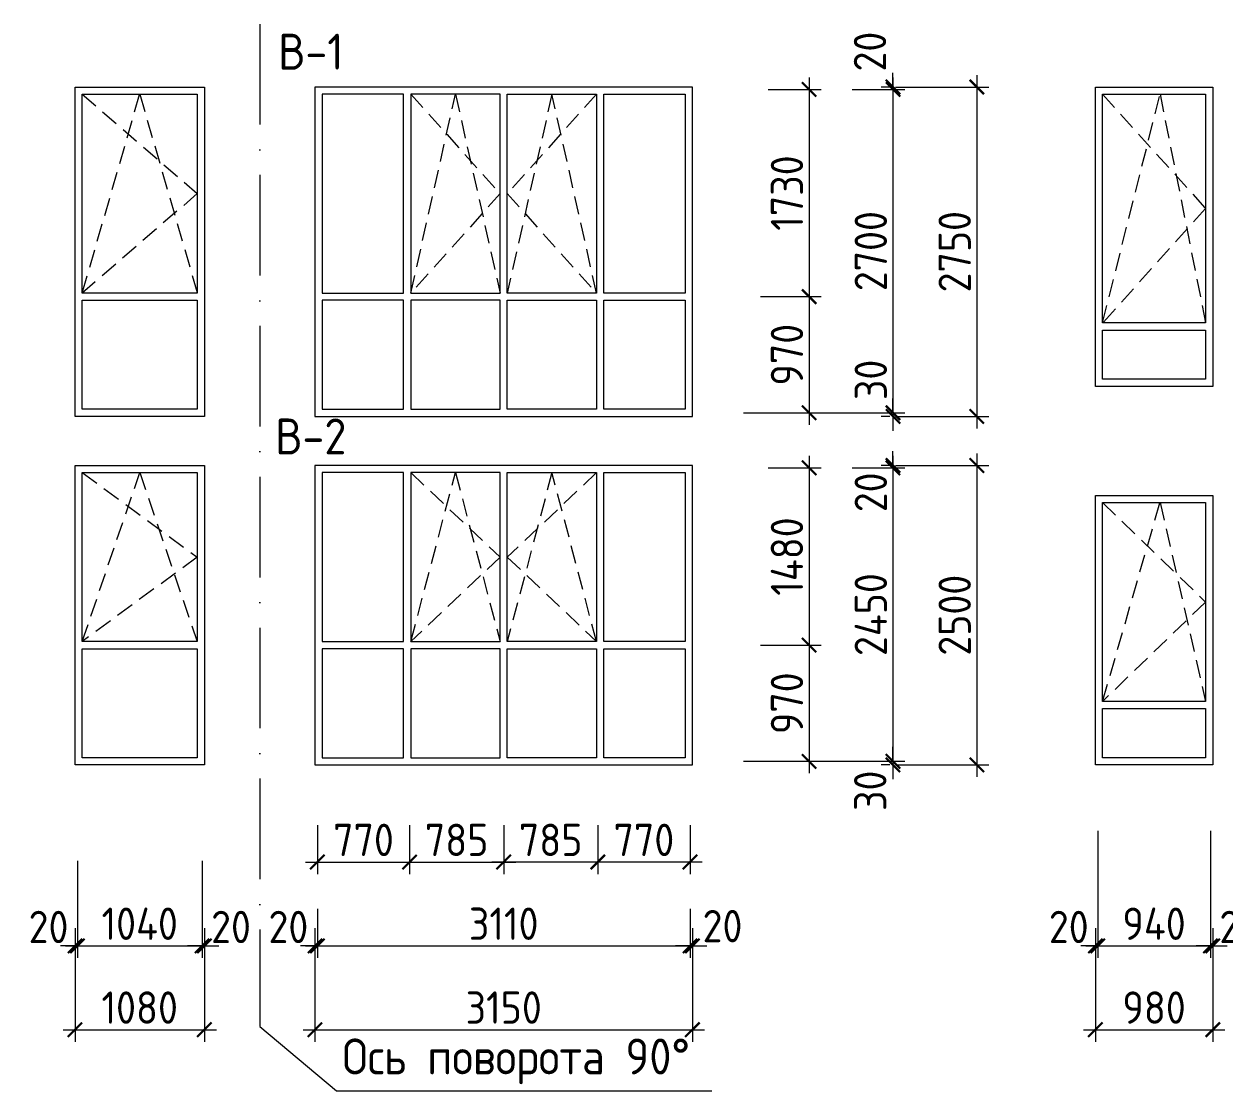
# Model space of a CAD drawing. Header units: millimetres. Extents: x 854812 to 1164625, y 589925 to 823301.
# Drawn here: x 1094255 to 1104279, y 663264 to 672173 of the extents above; entities that cross this region are included whole.
import ezdxf
from ezdxf.enums import TextEntityAlignment as Align

# ---------------------------------------------------------------- set-up
doc = ezdxf.new("R2010")
doc.units = ezdxf.units.MM
for name, pattern in [('ACAD_ISO10W100', [18, 12, -3, 0, -3]), ('JIS_08_15', [17.25, 15, -0.75, 0.75, -0.75]), ('НЕВИДИМАЯX2', [0.75, 0.5, -0.25])]:
    doc.linetypes.add(name, pattern=pattern)
doc.layers.get('Defpoints').update_dxf_attribs({"color": 40})
for name, color, linetype, lineweight in [('АР_Марка_двери', 13, 'Continuous', 9), ('окна', 132, 'Continuous', 18), ('оси', 50, 'JIS_08_15', 9), ('размеры', 215, 'Continuous', 13), ('текст', 7, 'Continuous', 13), ('УКАЗАТЕЛЬ', 6, 'Continuous', 13), ('ФАСАД', 7, 'Continuous', 13)]:
    doc.layers.add(name, color=color, linetype=linetype, lineweight=lineweight)
doc.styles.add('GOST 2.304', font='isocpeur.ttf', dxfattribs={"width": 0.9})
doc.dimstyles.new('1', dxfattribs={"dimscale": 100, "dimtxt": 2.7, "dimasz": 1.2, "dimexe": 1, "dimexo": 1, "dimgap": 0.5, "dimtad": 1, "dimdec": 0, "dimzin": 0, "dimdsep": 46, "dimtxsty": 'GOST 2.304', "dimblk": 'ARCHTICK', "dimcen": 0.09, "dimdle": 1, "dimclrd": 256, "dimclre": 256, "dimclrt": 7, "dimadec": 0, "dimazin": 0, "dimtfac": 1, "dimtdec": 0, "dimtmove": 1, "dimatfit": 3, "dimldrblk": 'ARCHTICK', "dimfxl": 100, "dimtolj": 1, "dimtzin": 0, "dimlwd": 5, "dimlwe": 5, "dimarcsym": 1})

# ---------------------------------------------------------------- blocks, each defined once
blk = doc.blocks.new('_ArchTick')
at = {"color": 0, "linetype": 'ByBlock', "const_width": 0.15}
blk.add_lwpolyline([(-0.5, -0.5), (0.5, 0.5)], dxfattribs=at)
blk = doc.blocks.new('*D986')
at = {"layer": 'Defpoints', "color": 0, "lineweight": 50, "ltscale": 0.1}
for p in [(1101067, 671627, 0), (1100729, 668927, 0), (1101508, 668927)]:
    blk.add_point(p, dxfattribs=at)
at = {"layer": 'размеры', "lineweight": 5, "ltscale": 0.1}
for p, q in [((1101508, 671727), (1101508, 668827)), ((1101167, 671627), (1101608, 671627)), ((1100829, 668927), (1101608, 668927))]:
    blk.add_line(p, q, dxfattribs=at)
at = {"layer": 'размеры', "lineweight": 5, "ltscale": 0.1, "xscale": 120, "yscale": 120, "zscale": 120}
for p, rotation in [((1101508, 671627), 90), ((1101508, 668927), 270)]:
    blk.add_blockref('_ArchTick', p, dxfattribs=dict(at, rotation=rotation))
at = {"layer": 'размеры', "color": 7, "ltscale": 0.1, "insert": (1101323, 670277), "char_height": 270, "attachment_point": 5, "rotation": 90, "style": 'GOST 2.304'}
blk.add_mtext('\\A1;2700', dxfattribs=at)
blk = doc.blocks.new('*D987')
at = {"layer": 'Defpoints', "color": 0, "lineweight": 50, "ltscale": 0.1}
for p in [(1101429, 671647, 0), (1101429, 668897, 0), (1102208, 668897)]:
    blk.add_point(p, dxfattribs=at)
at = {"layer": 'размеры', "lineweight": 5, "ltscale": 0.1}
for p, q in [((1102208, 671747), (1102208, 668797)), ((1101529, 671647), (1102308, 671647)), ((1101529, 668897), (1102308, 668897))]:
    blk.add_line(p, q, dxfattribs=at)
at = {"layer": 'размеры', "lineweight": 5, "ltscale": 0.1, "xscale": 120, "yscale": 120, "zscale": 120}
for p, rotation in [((1102208, 671647), 90), ((1102208, 668897), 270)]:
    blk.add_blockref('_ArchTick', p, dxfattribs=dict(at, rotation=rotation))
at = {"layer": 'размеры', "color": 7, "ltscale": 0.1, "insert": (1102023, 670272), "char_height": 270, "attachment_point": 5, "rotation": 90, "style": 'GOST 2.304'}
blk.add_mtext('\\A1;2750', dxfattribs=at)
blk = doc.blocks.new('*D988')
at = {"layer": 'Defpoints', "color": 0, "lineweight": 50, "ltscale": 0.1}
for p in [(1101452, 671627), (1101508, 671647), (1101581, 671647)]:
    blk.add_point(p, dxfattribs=at)
at = {"layer": 'размеры', "lineweight": 5, "ltscale": 0.1}
for p, q in [((1101508, 671647), (1101508, 671767)), ((1101481, 671647), (1101408, 671647)), ((1101508, 671627), (1101508, 671647)), ((1101508, 671627), (1101508, 671507)), ((1101552, 671627), (1101608, 671627))]:
    blk.add_line(p, q, dxfattribs=at)
at = {"layer": 'размеры', "lineweight": 5, "ltscale": 0.1, "xscale": 120, "yscale": 120, "zscale": 120}
for p, rotation in [((1101508, 671647), 270), ((1101508, 671627), 90)]:
    blk.add_blockref('_ArchTick', p, dxfattribs=dict(at, rotation=rotation))
at = {"layer": 'размеры', "color": 7, "ltscale": 0.1, "insert": (1101316, 671943), "char_height": 270, "attachment_point": 5, "rotation": 90, "style": 'GOST 2.304'}
blk.add_mtext('\\A1;20', dxfattribs=at)
blk = doc.blocks.new('*D989')
at = {"layer": 'Defpoints', "color": 0, "lineweight": 50, "ltscale": 0.1}
for p in [(1101452, 668927), (1101508, 668897), (1101581, 668897)]:
    blk.add_point(p, dxfattribs=at)
at = {"layer": 'размеры', "lineweight": 5, "ltscale": 0.1}
for p, q in [((1101508, 668927), (1101508, 669047)), ((1101481, 668897), (1101408, 668897)), ((1101508, 668927), (1101508, 668897)), ((1101508, 668897), (1101508, 668777)), ((1101552, 668927), (1101608, 668927))]:
    blk.add_line(p, q, dxfattribs=at)
at = {"layer": 'размеры', "lineweight": 5, "ltscale": 0.1, "xscale": 120, "yscale": 120, "zscale": 120}
for p, rotation in [((1101508, 668927), 270), ((1101508, 668897), 90)]:
    blk.add_blockref('_ArchTick', p, dxfattribs=dict(at, rotation=rotation))
at = {"layer": 'размеры', "color": 7, "ltscale": 0.1, "insert": (1101323, 669202), "char_height": 270, "attachment_point": 5, "rotation": 90, "style": 'GOST 2.304'}
blk.add_mtext('\\A1;30', dxfattribs=at)
blk = doc.blocks.new('*D990')
at = {"layer": 'Defpoints', "color": 0, "lineweight": 50, "ltscale": 0.1}
for p in [(1100367, 671627, 0), (1100302, 669897), (1100808, 669897)]:
    blk.add_point(p, dxfattribs=at)
at = {"layer": 'размеры', "lineweight": 5, "ltscale": 0.1}
for p, q in [((1100808, 671727), (1100808, 669797)), ((1100467, 671627), (1100908, 671627)), ((1100402, 669897), (1100908, 669897))]:
    blk.add_line(p, q, dxfattribs=at)
at = {"layer": 'размеры', "lineweight": 5, "ltscale": 0.1, "xscale": 120, "yscale": 120, "zscale": 120}
for p, rotation in [((1100808, 671627), 90), ((1100808, 669897), 270)]:
    blk.add_blockref('_ArchTick', p, dxfattribs=dict(at, rotation=rotation))
at = {"layer": 'размеры', "color": 7, "ltscale": 0.1, "insert": (1100623, 670762), "char_height": 270, "attachment_point": 5, "rotation": 90, "style": 'GOST 2.304'}
blk.add_mtext('\\A1;1730', dxfattribs=at)
blk = doc.blocks.new('*D991')
at = {"layer": 'Defpoints', "color": 0, "lineweight": 50, "ltscale": 0.1}
for p in [(1100367, 669897), (1100159, 668927), (1100808, 668927)]:
    blk.add_point(p, dxfattribs=at)
at = {"layer": 'размеры', "lineweight": 5, "ltscale": 0.1}
for p, q in [((1100808, 669997), (1100808, 668827)), ((1100467, 669897), (1100908, 669897)), ((1100259, 668927), (1100908, 668927))]:
    blk.add_line(p, q, dxfattribs=at)
at = {"layer": 'размеры', "lineweight": 5, "ltscale": 0.1, "xscale": 120, "yscale": 120, "zscale": 120}
for p, rotation in [((1100808, 669897), 90), ((1100808, 668927), 270)]:
    blk.add_blockref('_ArchTick', p, dxfattribs=dict(at, rotation=rotation))
at = {"layer": 'размеры', "color": 7, "ltscale": 0.1, "insert": (1100623, 669412), "char_height": 270, "attachment_point": 5, "rotation": 90, "style": 'GOST 2.304'}
blk.add_mtext('\\A1;970', dxfattribs=at)
blk = doc.blocks.new('*D992')
at = {"layer": 'Defpoints', "color": 0, "lineweight": 50, "ltscale": 0.1}
for p in [(1101067, 668467, 0), (1100729, 666017, 0), (1101508, 666017)]:
    blk.add_point(p, dxfattribs=at)
at = {"layer": 'размеры', "lineweight": 5, "ltscale": 0.1}
for p, q in [((1101508, 668567), (1101508, 665917)), ((1101167, 668467), (1101608, 668467)), ((1100829, 666017), (1101608, 666017))]:
    blk.add_line(p, q, dxfattribs=at)
at = {"layer": 'размеры', "lineweight": 5, "ltscale": 0.1, "xscale": 120, "yscale": 120, "zscale": 120}
for p, rotation in [((1101508, 668467), 90), ((1101508, 666017), 270)]:
    blk.add_blockref('_ArchTick', p, dxfattribs=dict(at, rotation=rotation))
at = {"layer": 'размеры', "color": 7, "ltscale": 0.1, "insert": (1101323, 667242), "char_height": 270, "attachment_point": 5, "rotation": 90, "style": 'GOST 2.304'}
blk.add_mtext('\\A1;2450', dxfattribs=at)
blk = doc.blocks.new('*D993')
at = {"layer": 'Defpoints', "color": 0, "lineweight": 50, "ltscale": 0.1}
for p in [(1101429, 668487, 0), (1101429, 665987, 0), (1102208, 665987)]:
    blk.add_point(p, dxfattribs=at)
at = {"layer": 'размеры', "lineweight": 5, "ltscale": 0.1}
for p, q in [((1102208, 668587), (1102208, 665887)), ((1101529, 668487), (1102308, 668487)), ((1101529, 665987), (1102308, 665987))]:
    blk.add_line(p, q, dxfattribs=at)
at = {"layer": 'размеры', "lineweight": 5, "ltscale": 0.1, "xscale": 120, "yscale": 120, "zscale": 120}
for p, rotation in [((1102208, 668487), 90), ((1102208, 665987), 270)]:
    blk.add_blockref('_ArchTick', p, dxfattribs=dict(at, rotation=rotation))
at = {"layer": 'размеры', "color": 7, "ltscale": 0.1, "insert": (1102023, 667237), "char_height": 270, "attachment_point": 5, "rotation": 90, "style": 'GOST 2.304'}
blk.add_mtext('\\A1;2500', dxfattribs=at)
blk = doc.blocks.new('*D994')
at = {"layer": 'Defpoints', "color": 0, "lineweight": 50, "ltscale": 0.1}
for p in [(1101452, 668467), (1101508, 668487), (1101581, 668487)]:
    blk.add_point(p, dxfattribs=at)
at = {"layer": 'размеры', "lineweight": 5, "ltscale": 0.1}
for p, q in [((1101508, 668487), (1101508, 668607)), ((1101481, 668487), (1101408, 668487)), ((1101508, 668467), (1101508, 668487)), ((1101508, 668467), (1101508, 668347)), ((1101552, 668467), (1101608, 668467))]:
    blk.add_line(p, q, dxfattribs=at)
at = {"layer": 'размеры', "lineweight": 5, "ltscale": 0.1, "xscale": 120, "yscale": 120, "zscale": 120}
for p, rotation in [((1101508, 668487), 270), ((1101508, 668467), 90)]:
    blk.add_blockref('_ArchTick', p, dxfattribs=dict(at, rotation=rotation))
at = {"layer": 'размеры', "color": 7, "ltscale": 0.1, "insert": (1101323, 668263), "char_height": 270, "attachment_point": 5, "rotation": 90, "style": 'GOST 2.304'}
blk.add_mtext('\\A1;20', dxfattribs=at)
blk = doc.blocks.new('*D995')
at = {"layer": 'Defpoints', "color": 0, "lineweight": 50, "ltscale": 0.1}
for p in [(1101452, 666017), (1101508, 665987), (1101581, 665987)]:
    blk.add_point(p, dxfattribs=at)
at = {"layer": 'размеры', "lineweight": 5, "ltscale": 0.1}
for p, q in [((1101508, 666017), (1101508, 666137)), ((1101481, 665987), (1101408, 665987)), ((1101508, 666017), (1101508, 665987)), ((1101508, 665987), (1101508, 665867)), ((1101552, 666017), (1101608, 666017))]:
    blk.add_line(p, q, dxfattribs=at)
at = {"layer": 'размеры', "lineweight": 5, "ltscale": 0.1, "xscale": 120, "yscale": 120, "zscale": 120}
for p, rotation in [((1101508, 666017), 270), ((1101508, 665987), 90)]:
    blk.add_blockref('_ArchTick', p, dxfattribs=dict(at, rotation=rotation))
at = {"layer": 'размеры', "color": 7, "ltscale": 0.1, "insert": (1101318, 665771), "char_height": 270, "attachment_point": 5, "rotation": 90, "style": 'GOST 2.304'}
blk.add_mtext('\\A1;30', dxfattribs=at)
blk = doc.blocks.new('*D996')
at = {"layer": 'Defpoints', "color": 0, "lineweight": 50, "ltscale": 0.1}
for p in [(1100367, 668467, 0), (1100302, 666987), (1100808, 666987)]:
    blk.add_point(p, dxfattribs=at)
at = {"layer": 'размеры', "lineweight": 5, "ltscale": 0.1}
for p, q in [((1100808, 668567), (1100808, 666887)), ((1100467, 668467), (1100908, 668467)), ((1100402, 666987), (1100908, 666987))]:
    blk.add_line(p, q, dxfattribs=at)
at = {"layer": 'размеры', "lineweight": 5, "ltscale": 0.1, "xscale": 120, "yscale": 120, "zscale": 120}
for p, rotation in [((1100808, 668467), 90), ((1100808, 666987), 270)]:
    blk.add_blockref('_ArchTick', p, dxfattribs=dict(at, rotation=rotation))
at = {"layer": 'размеры', "color": 7, "ltscale": 0.1, "insert": (1100623, 667727), "char_height": 270, "attachment_point": 5, "rotation": 90, "style": 'GOST 2.304'}
blk.add_mtext('\\A1;1480', dxfattribs=at)
blk = doc.blocks.new('*D997')
at = {"layer": 'Defpoints', "color": 0, "lineweight": 50, "ltscale": 0.1}
for p in [(1100367, 666987), (1100159, 666017), (1100808, 666017)]:
    blk.add_point(p, dxfattribs=at)
at = {"layer": 'размеры', "lineweight": 5, "ltscale": 0.1}
for p, q in [((1100808, 667087), (1100808, 665917)), ((1100467, 666987), (1100908, 666987)), ((1100259, 666017), (1100908, 666017))]:
    blk.add_line(p, q, dxfattribs=at)
at = {"layer": 'размеры', "lineweight": 5, "ltscale": 0.1, "xscale": 120, "yscale": 120, "zscale": 120}
for p, rotation in [((1100808, 666987), 90), ((1100808, 666017), 270)]:
    blk.add_blockref('_ArchTick', p, dxfattribs=dict(at, rotation=rotation))
at = {"layer": 'размеры', "color": 7, "ltscale": 0.1, "insert": (1100623, 666502), "char_height": 270, "attachment_point": 5, "rotation": 90, "style": 'GOST 2.304'}
blk.add_mtext('\\A1;970', dxfattribs=at)
blk = doc.blocks.new('*D998')
at = {"layer": 'Defpoints', "color": 0, "lineweight": 50, "ltscale": 0.1}
for p in [(1096704, 664885), (1099814, 664885), (1099814, 664476)]:
    blk.add_point(p, dxfattribs=at)
at = {"layer": 'размеры', "lineweight": 5, "ltscale": 0.1}
for p, q in [((1096704, 664785), (1096704, 664376)), ((1099814, 664785), (1099814, 664376)), ((1096604, 664476), (1099914, 664476))]:
    blk.add_line(p, q, dxfattribs=at)
at = {"layer": 'размеры', "lineweight": 5, "ltscale": 0.1, "xscale": 120, "yscale": 120, "zscale": 120, "rotation": 180}
blk.add_blockref('_ArchTick', (1096704, 664476), dxfattribs=at)
at = {"layer": 'размеры', "lineweight": 5, "ltscale": 0.1, "xscale": 120, "yscale": 120, "zscale": 120}
blk.add_blockref('_ArchTick', (1099814, 664476), dxfattribs=at)
at = {"layer": 'размеры', "color": 7, "ltscale": 0.1, "insert": (1098259, 664661), "char_height": 270, "attachment_point": 5, "style": 'GOST 2.304'}
blk.add_mtext('\\A1;3110', dxfattribs=at)
blk = doc.blocks.new('*D999')
at = {"layer": 'Defpoints', "color": 0, "lineweight": 50, "ltscale": 0.1}
for p in [(1096684, 664691), (1099834, 664691), (1099834, 663776)]:
    blk.add_point(p, dxfattribs=at)
at = {"layer": 'размеры', "lineweight": 5, "ltscale": 0.1}
for p, q in [((1096684, 664591), (1096684, 663676)), ((1099834, 664591), (1099834, 663676)), ((1096584, 663776), (1099934, 663776))]:
    blk.add_line(p, q, dxfattribs=at)
at = {"layer": 'размеры', "lineweight": 5, "ltscale": 0.1, "xscale": 120, "yscale": 120, "zscale": 120, "rotation": 180}
blk.add_blockref('_ArchTick', (1096684, 663776), dxfattribs=at)
at = {"layer": 'размеры', "lineweight": 5, "ltscale": 0.1, "xscale": 120, "yscale": 120, "zscale": 120}
blk.add_blockref('_ArchTick', (1099834, 663776), dxfattribs=at)
at = {"layer": 'размеры', "color": 7, "ltscale": 0.1, "insert": (1098259, 663961), "char_height": 270, "attachment_point": 5, "style": 'GOST 2.304'}
blk.add_mtext('\\A1;3150', dxfattribs=at)
blk = doc.blocks.new('*D1000')
at = {"layer": 'Defpoints', "color": 0, "ltscale": 0.1}
for p in [(1096684, 664723), (1096704, 664723), (1096704, 664476)]:
    blk.add_point(p, dxfattribs=at)
at = {"layer": 'размеры', "lineweight": 5, "ltscale": 0.1}
for p, q in [((1096684, 664623), (1096684, 664376)), ((1096704, 664623), (1096704, 664376)), ((1096684, 664476), (1096564, 664476)), ((1096684, 664476), (1096704, 664476)), ((1096704, 664476), (1096824, 664476))]:
    blk.add_line(p, q, dxfattribs=at)
at = {"layer": 'размеры', "lineweight": 5, "ltscale": 0.1, "xscale": 120, "yscale": 120, "zscale": 120}
blk.add_blockref('_ArchTick', (1096684, 664476), dxfattribs=at)
at = {"layer": 'размеры', "lineweight": 5, "ltscale": 0.1, "xscale": 120, "yscale": 120, "zscale": 120, "rotation": 180}
blk.add_blockref('_ArchTick', (1096704, 664476), dxfattribs=at)
at = {"layer": 'размеры', "color": 7, "ltscale": 0.1, "insert": (1096462, 664634), "char_height": 270, "attachment_point": 5, "style": 'GOST 2.304'}
blk.add_mtext('\\A1;20', dxfattribs=at)
blk = doc.blocks.new('*D1001')
at = {"layer": 'Defpoints', "color": 0, "lineweight": 50, "ltscale": 0.1}
for p in [(1099814, 664723), (1099834, 664723), (1099814, 664476)]:
    blk.add_point(p, dxfattribs=at)
at = {"layer": 'размеры', "lineweight": 5, "ltscale": 0.1}
for p, q in [((1099814, 664623), (1099814, 664376)), ((1099834, 664623), (1099834, 664376)), ((1099814, 664476), (1099694, 664476)), ((1099834, 664476), (1099814, 664476)), ((1099834, 664476), (1099954, 664476))]:
    blk.add_line(p, q, dxfattribs=at)
at = {"layer": 'размеры', "lineweight": 5, "ltscale": 0.1, "xscale": 120, "yscale": 120, "zscale": 120}
blk.add_blockref('_ArchTick', (1099814, 664476), dxfattribs=at)
at = {"layer": 'размеры', "lineweight": 5, "ltscale": 0.1, "xscale": 120, "yscale": 120, "zscale": 120, "rotation": 180}
blk.add_blockref('_ArchTick', (1099834, 664476), dxfattribs=at)
at = {"layer": 'размеры', "color": 7, "ltscale": 0.1, "insert": (1100085, 664641), "char_height": 270, "attachment_point": 5, "style": 'GOST 2.304'}
blk.add_mtext('\\A1;20', dxfattribs=at)
blk = doc.blocks.new('*D1002')
at = {"layer": 'Defpoints', "color": 0, "lineweight": 50, "ltscale": 0.1}
for p in [(1096704, 665585), (1097474, 665585), (1097474, 665176)]:
    blk.add_point(p, dxfattribs=at)
at = {"layer": 'размеры', "lineweight": 5, "ltscale": 0.1}
for p, q in [((1096704, 665485), (1096704, 665076)), ((1097474, 665485), (1097474, 665076)), ((1096604, 665176), (1097574, 665176))]:
    blk.add_line(p, q, dxfattribs=at)
at = {"layer": 'размеры', "lineweight": 5, "ltscale": 0.1, "xscale": 120, "yscale": 120, "zscale": 120, "rotation": 180}
blk.add_blockref('_ArchTick', (1096704, 665176), dxfattribs=at)
at = {"layer": 'размеры', "lineweight": 5, "ltscale": 0.1, "xscale": 120, "yscale": 120, "zscale": 120}
blk.add_blockref('_ArchTick', (1097474, 665176), dxfattribs=at)
at = {"layer": 'размеры', "color": 7, "ltscale": 0.1, "insert": (1097089, 665361), "char_height": 270, "attachment_point": 5, "style": 'GOST 2.304'}
blk.add_mtext('\\A1;770', dxfattribs=at)
blk = doc.blocks.new('*D1003')
at = {"layer": 'Defpoints', "color": 0, "lineweight": 50, "ltscale": 0.1}
for p in [(1097474, 665585), (1098259, 665585, 0), (1098259, 665176)]:
    blk.add_point(p, dxfattribs=at)
at = {"layer": 'размеры', "lineweight": 5, "ltscale": 0.1}
for p, q in [((1097474, 665485), (1097474, 665076)), ((1098259, 665485), (1098259, 665076)), ((1097374, 665176), (1098359, 665176))]:
    blk.add_line(p, q, dxfattribs=at)
at = {"layer": 'размеры', "lineweight": 5, "ltscale": 0.1, "xscale": 120, "yscale": 120, "zscale": 120, "rotation": 180}
blk.add_blockref('_ArchTick', (1097474, 665176), dxfattribs=at)
at = {"layer": 'размеры', "lineweight": 5, "ltscale": 0.1, "xscale": 120, "yscale": 120, "zscale": 120}
blk.add_blockref('_ArchTick', (1098259, 665176), dxfattribs=at)
at = {"layer": 'размеры', "color": 7, "ltscale": 0.1, "insert": (1097866, 665361), "char_height": 270, "attachment_point": 5, "style": 'GOST 2.304'}
blk.add_mtext('\\A1;785', dxfattribs=at)
blk = doc.blocks.new('*D1004')
at = {"layer": 'Defpoints', "color": 0, "ltscale": 0.1}
for p in [(1094701, 665287, 0), (1095741, 665287, 0), (1095741, 664476)]:
    blk.add_point(p, dxfattribs=at)
at = {"layer": 'размеры', "lineweight": 5, "ltscale": 0.1}
for p, q in [((1094701, 665187), (1094701, 664376)), ((1095741, 665187), (1095741, 664376)), ((1094601, 664476), (1095841, 664476))]:
    blk.add_line(p, q, dxfattribs=at)
at = {"layer": 'размеры', "lineweight": 5, "ltscale": 0.1, "xscale": 120, "yscale": 120, "zscale": 120, "rotation": 180}
blk.add_blockref('_ArchTick', (1094701, 664476), dxfattribs=at)
at = {"layer": 'размеры', "lineweight": 5, "ltscale": 0.1, "xscale": 120, "yscale": 120, "zscale": 120}
blk.add_blockref('_ArchTick', (1095741, 664476), dxfattribs=at)
at = {"layer": 'размеры', "color": 7, "ltscale": 0.1, "insert": (1095221, 664661), "char_height": 270, "attachment_point": 5, "style": 'GOST 2.304'}
blk.add_mtext('\\A1;1040', dxfattribs=at)
blk = doc.blocks.new('*D1005')
at = {"layer": 'Defpoints', "color": 0, "ltscale": 0.1}
for p in [(1094681, 664587, 0), (1095761, 664587, 0), (1095761, 663776)]:
    blk.add_point(p, dxfattribs=at)
at = {"layer": 'размеры', "lineweight": 5, "ltscale": 0.1}
for p, q in [((1094681, 664487), (1094681, 663676)), ((1095761, 664487), (1095761, 663676)), ((1094581, 663776), (1095861, 663776))]:
    blk.add_line(p, q, dxfattribs=at)
at = {"layer": 'размеры', "lineweight": 5, "ltscale": 0.1, "xscale": 120, "yscale": 120, "zscale": 120, "rotation": 180}
blk.add_blockref('_ArchTick', (1094681, 663776), dxfattribs=at)
at = {"layer": 'размеры', "lineweight": 5, "ltscale": 0.1, "xscale": 120, "yscale": 120, "zscale": 120}
blk.add_blockref('_ArchTick', (1095761, 663776), dxfattribs=at)
at = {"layer": 'размеры', "color": 7, "ltscale": 0.1, "insert": (1095221, 663961), "char_height": 270, "attachment_point": 5, "style": 'GOST 2.304'}
blk.add_mtext('\\A1;1080', dxfattribs=at)
blk = doc.blocks.new('*D1006')
at = {"layer": 'Defpoints', "color": 0, "ltscale": 0.1}
for p in [(1094681, 664723), (1094701, 664723), (1094701, 664476)]:
    blk.add_point(p, dxfattribs=at)
at = {"layer": 'размеры', "lineweight": 5, "ltscale": 0.1}
for p, q in [((1094681, 664623), (1094681, 664376)), ((1094701, 664623), (1094701, 664376)), ((1094681, 664476), (1094561, 664476)), ((1094681, 664476), (1094701, 664476)), ((1094701, 664476), (1094821, 664476))]:
    blk.add_line(p, q, dxfattribs=at)
at = {"layer": 'размеры', "lineweight": 5, "ltscale": 0.1, "xscale": 120, "yscale": 120, "zscale": 120}
blk.add_blockref('_ArchTick', (1094681, 664476), dxfattribs=at)
at = {"layer": 'размеры', "lineweight": 5, "ltscale": 0.1, "xscale": 120, "yscale": 120, "zscale": 120, "rotation": 180}
blk.add_blockref('_ArchTick', (1094701, 664476), dxfattribs=at)
at = {"layer": 'размеры', "color": 7, "ltscale": 0.1, "insert": (1094460, 664634), "char_height": 270, "attachment_point": 5, "style": 'GOST 2.304'}
blk.add_mtext('\\A1;20', dxfattribs=at)
blk = doc.blocks.new('*D1007')
at = {"layer": 'Defpoints', "color": 0, "ltscale": 0.1}
for p in [(1095741, 664723), (1095761, 664723), (1095741, 664476)]:
    blk.add_point(p, dxfattribs=at)
at = {"layer": 'размеры', "lineweight": 5, "ltscale": 0.1}
for p, q in [((1095741, 664623), (1095741, 664376)), ((1095761, 664623), (1095761, 664376)), ((1095741, 664476), (1095621, 664476)), ((1095761, 664476), (1095741, 664476)), ((1095761, 664476), (1095881, 664476))]:
    blk.add_line(p, q, dxfattribs=at)
at = {"layer": 'размеры', "lineweight": 5, "ltscale": 0.1, "xscale": 120, "yscale": 120, "zscale": 120}
blk.add_blockref('_ArchTick', (1095741, 664476), dxfattribs=at)
at = {"layer": 'размеры', "lineweight": 5, "ltscale": 0.1, "xscale": 120, "yscale": 120, "zscale": 120, "rotation": 180}
blk.add_blockref('_ArchTick', (1095761, 664476), dxfattribs=at)
at = {"layer": 'размеры', "color": 7, "ltscale": 0.1, "insert": (1095983, 664634), "char_height": 270, "attachment_point": 5, "style": 'GOST 2.304'}
blk.add_mtext('\\A1;20', dxfattribs=at)
blk = doc.blocks.new('*D1014')
at = {"layer": 'Defpoints', "color": 0, "lineweight": 50, "ltscale": 0.1}
for p in [(1103217, 665537, 0), (1104157, 665537, 0), (1104157, 664476)]:
    blk.add_point(p, dxfattribs=at)
at = {"layer": 'размеры', "lineweight": 5, "ltscale": 0.1}
for p, q in [((1103217, 665437), (1103217, 664376)), ((1104157, 665437), (1104157, 664376)), ((1103117, 664476), (1104257, 664476))]:
    blk.add_line(p, q, dxfattribs=at)
at = {"layer": 'размеры', "lineweight": 5, "ltscale": 0.1, "xscale": 120, "yscale": 120, "zscale": 120, "rotation": 180}
blk.add_blockref('_ArchTick', (1103217, 664476), dxfattribs=at)
at = {"layer": 'размеры', "lineweight": 5, "ltscale": 0.1, "xscale": 120, "yscale": 120, "zscale": 120}
blk.add_blockref('_ArchTick', (1104157, 664476), dxfattribs=at)
at = {"layer": 'размеры', "color": 7, "ltscale": 0.1, "insert": (1103687, 664661), "char_height": 270, "attachment_point": 5, "style": 'GOST 2.304'}
blk.add_mtext('\\A1;940', dxfattribs=at)
blk = doc.blocks.new('*D1015')
at = {"layer": 'Defpoints', "color": 0, "lineweight": 50, "ltscale": 0.1}
for p in [(1103197, 664587, 0), (1104177, 664587, 0), (1104177, 663776)]:
    blk.add_point(p, dxfattribs=at)
at = {"layer": 'размеры', "lineweight": 5, "ltscale": 0.1}
for p, q in [((1103197, 664487), (1103197, 663676)), ((1104177, 664487), (1104177, 663676)), ((1103097, 663776), (1104277, 663776))]:
    blk.add_line(p, q, dxfattribs=at)
at = {"layer": 'размеры', "lineweight": 5, "ltscale": 0.1, "xscale": 120, "yscale": 120, "zscale": 120, "rotation": 180}
blk.add_blockref('_ArchTick', (1103197, 663776), dxfattribs=at)
at = {"layer": 'размеры', "lineweight": 5, "ltscale": 0.1, "xscale": 120, "yscale": 120, "zscale": 120}
blk.add_blockref('_ArchTick', (1104177, 663776), dxfattribs=at)
at = {"layer": 'размеры', "color": 7, "ltscale": 0.1, "insert": (1103687, 663961), "char_height": 270, "attachment_point": 5, "style": 'GOST 2.304'}
blk.add_mtext('\\A1;980', dxfattribs=at)
blk = doc.blocks.new('*D1016')
at = {"layer": 'Defpoints', "color": 0, "lineweight": 50, "ltscale": 0.1}
for p in [(1103197, 664723), (1103217, 664723), (1103217, 664476)]:
    blk.add_point(p, dxfattribs=at)
at = {"layer": 'размеры', "lineweight": 5, "ltscale": 0.1}
for p, q in [((1103197, 664623), (1103197, 664376)), ((1103217, 664623), (1103217, 664376)), ((1103197, 664476), (1103077, 664476)), ((1103197, 664476), (1103217, 664476)), ((1103217, 664476), (1103337, 664476))]:
    blk.add_line(p, q, dxfattribs=at)
at = {"layer": 'размеры', "lineweight": 5, "ltscale": 0.1, "xscale": 120, "yscale": 120, "zscale": 120}
blk.add_blockref('_ArchTick', (1103197, 664476), dxfattribs=at)
at = {"layer": 'размеры', "lineweight": 5, "ltscale": 0.1, "xscale": 120, "yscale": 120, "zscale": 120, "rotation": 180}
blk.add_blockref('_ArchTick', (1103217, 664476), dxfattribs=at)
at = {"layer": 'размеры', "color": 7, "ltscale": 0.1, "insert": (1102975, 664634), "char_height": 270, "attachment_point": 5, "style": 'GOST 2.304'}
blk.add_mtext('\\A1;20', dxfattribs=at)
blk = doc.blocks.new('*D1017')
at = {"layer": 'Defpoints', "color": 0, "lineweight": 50, "ltscale": 0.1}
for p in [(1104157, 664723), (1104177, 664723), (1104157, 664476)]:
    blk.add_point(p, dxfattribs=at)
at = {"layer": 'размеры', "lineweight": 5, "ltscale": 0.1}
for p, q in [((1104157, 664623), (1104157, 664376)), ((1104177, 664623), (1104177, 664376)), ((1104157, 664476), (1104037, 664476)), ((1104177, 664476), (1104157, 664476)), ((1104177, 664476), (1104297, 664476))]:
    blk.add_line(p, q, dxfattribs=at)
at = {"layer": 'размеры', "lineweight": 5, "ltscale": 0.1, "xscale": 120, "yscale": 120, "zscale": 120}
blk.add_blockref('_ArchTick', (1104157, 664476), dxfattribs=at)
at = {"layer": 'размеры', "lineweight": 5, "ltscale": 0.1, "xscale": 120, "yscale": 120, "zscale": 120, "rotation": 180}
blk.add_blockref('_ArchTick', (1104177, 664476), dxfattribs=at)
at = {"layer": 'размеры', "color": 7, "ltscale": 0.1, "insert": (1104398, 664634), "char_height": 270, "attachment_point": 5, "style": 'GOST 2.304'}
blk.add_mtext('\\A1;20', dxfattribs=at)
blk = doc.blocks.new('*D1514')
at = {"layer": 'Defpoints', "color": 0, "lineweight": 50, "ltscale": 0.1}
for p in [(1099044, 665585), (1099814, 665585), (1099044, 665176)]:
    blk.add_point(p, dxfattribs=at)
at = {"layer": 'размеры', "lineweight": 5, "ltscale": 0.1}
for p, q in [((1099044, 665485), (1099044, 665076)), ((1099814, 665485), (1099814, 665076)), ((1099914, 665176), (1098944, 665176))]:
    blk.add_line(p, q, dxfattribs=at)
at = {"layer": 'размеры', "lineweight": 5, "ltscale": 0.1, "xscale": 120, "yscale": 120, "zscale": 120, "rotation": 180}
blk.add_blockref('_ArchTick', (1099044, 665176), dxfattribs=at)
at = {"layer": 'размеры', "lineweight": 5, "ltscale": 0.1, "xscale": 120, "yscale": 120, "zscale": 120}
blk.add_blockref('_ArchTick', (1099814, 665176), dxfattribs=at)
at = {"layer": 'размеры', "color": 7, "ltscale": 0.1, "insert": (1099429, 665361), "char_height": 270, "attachment_point": 5, "style": 'GOST 2.304'}
blk.add_mtext('\\A1;770', dxfattribs=at)
blk = doc.blocks.new('*D1515')
at = {"layer": 'Defpoints', "color": 0, "lineweight": 50, "ltscale": 0.1}
for p in [(1098259, 665585, 0), (1099044, 665585), (1098259, 665176)]:
    blk.add_point(p, dxfattribs=at)
at = {"layer": 'размеры', "lineweight": 5, "ltscale": 0.1}
for p, q in [((1098259, 665485), (1098259, 665076)), ((1099044, 665485), (1099044, 665076)), ((1099144, 665176), (1098159, 665176))]:
    blk.add_line(p, q, dxfattribs=at)
at = {"layer": 'размеры', "lineweight": 5, "ltscale": 0.1, "xscale": 120, "yscale": 120, "zscale": 120, "rotation": 180}
blk.add_blockref('_ArchTick', (1098259, 665176), dxfattribs=at)
at = {"layer": 'размеры', "lineweight": 5, "ltscale": 0.1, "xscale": 120, "yscale": 120, "zscale": 120}
blk.add_blockref('_ArchTick', (1099044, 665176), dxfattribs=at)
at = {"layer": 'размеры', "color": 7, "ltscale": 0.1, "insert": (1098651, 665361), "char_height": 270, "attachment_point": 5, "style": 'GOST 2.304'}
blk.add_mtext('\\A1;785', dxfattribs=at)

msp = doc.modelspace()

# ---------------------------------------------------------------- linework, layer by layer
at = {"layer": 'окна', "color": 7, "ltscale": 0.1, "elevation": 0}
for points in [[(1095761.4, 668897.3), (1094681.4, 668897.3), (1094681.4, 671647.3), (1095761.4, 671647.3)], [(1094741.4, 669927.3), (1094741.4, 671587.3), (1095701.4, 671587.3), (1095701.4, 669927.3)], [(1096683.9, 668897.3), (1099833.9, 668897.3), (1099833.9, 671647.3), (1096683.9, 671647.3)], [(1097423.9, 669927.3), (1097423.9, 671587.3), (1096743.9, 671587.3), (1096743.9, 669927.3)], [(1098228.9, 669927.3), (1098228.9, 671587.3), (1097483.9, 671587.3), (1097483.9, 669927.3)], [(1098288.9, 669927.3), (1098288.9, 671587.3), (1099033.9, 671587.3), (1099033.9, 669927.3)], [(1099093.9, 669927.3), (1099093.9, 671587.3), (1099773.9, 671587.3), (1099773.9, 669927.3)], [(1104176.9, 669147.3), (1103196.9, 669147.3), (1103196.9, 671647.3), (1104176.9, 671647.3)], [(1103256.9, 669677.3), (1103256.9, 671587.3), (1104116.9, 671587.3), (1104116.9, 669677.3)], [(1095701.4, 669867.3), (1095701.4, 668957.3), (1094741.4, 668957.3), (1094741.4, 669867.3)], [(1096743.9, 669867.3), (1096743.9, 668957.3), (1097423.9, 668957.3), (1097423.9, 669867.3)], [(1097483.9, 669867.3), (1097483.9, 668957.3), (1098228.9, 668957.3), (1098228.9, 669867.3)], [(1099033.9, 669867.3), (1099033.9, 668957.3), (1098288.9, 668957.3), (1098288.9, 669867.3)], [(1099773.9, 669867.3), (1099773.9, 668957.3), (1099093.9, 668957.3), (1099093.9, 669867.3)], [(1104116.9, 669617.3), (1104116.9, 669207.3), (1103256.9, 669207.3), (1103256.9, 669617.3)], [(1095761.4, 665987.3), (1094681.4, 665987.3), (1094681.4, 668487.3), (1095761.4, 668487.3)], [(1096683.9, 665987.3), (1099833.9, 665987.3), (1099833.9, 668487.3), (1096683.9, 668487.3)], [(1094741.4, 667017.3), (1094741.4, 668427.3), (1095701.4, 668427.3), (1095701.4, 667017.3)], [(1097423.9, 667017.3), (1097423.9, 668427.3), (1096743.9, 668427.3), (1096743.9, 667017.3)], [(1098228.9, 667017.3), (1098228.9, 668427.3), (1097483.9, 668427.3), (1097483.9, 667017.3)], [(1098288.9, 667017.3), (1098288.9, 668427.3), (1099033.9, 668427.3), (1099033.9, 667017.3)], [(1099093.9, 667017.3), (1099093.9, 668427.3), (1099773.9, 668427.3), (1099773.9, 667017.3)], [(1095701.4, 666957.3), (1095701.4, 666047.3), (1094741.4, 666047.3), (1094741.4, 666957.3)], [(1096743.9, 666957.3), (1096743.9, 666047.3), (1097423.9, 666047.3), (1097423.9, 666957.3)], [(1097483.9, 666957.3), (1097483.9, 666047.3), (1098228.9, 666047.3), (1098228.9, 666957.3)], [(1099033.9, 666957.3), (1099033.9, 666047.3), (1098288.9, 666047.3), (1098288.9, 666957.3)], [(1099773.9, 666957.3), (1099773.9, 666047.3), (1099093.9, 666047.3), (1099093.9, 666957.3)]]:
    msp.add_lwpolyline(points, close=True, dxfattribs=at)
at = {"layer": 'окна', "color": 7, "ltscale": 0.1}
for points in [[(1104176.9, 665987.3), (1103196.9, 665987.3), (1103196.9, 668237.3), (1104176.9, 668237.3)], [(1103256.9, 666517.3), (1103256.9, 668177.3), (1104116.9, 668177.3), (1104116.9, 666517.3)], [(1104116.9, 666457.3), (1104116.9, 666047.3), (1103256.9, 666047.3), (1103256.9, 666457.3)]]:
    msp.add_lwpolyline(points, close=True, dxfattribs=at)
at = {"layer": 'оси', "color": 7, "linetype": 'ACAD_ISO10W100', "ltscale": 70}
msp.add_line((1096222.6, 672173.4, 0), (1096222.6, 663802.6, 0), dxfattribs=at)
at = {"layer": 'размеры', "ltscale": 0.1}
for p, q in [((1096222.6, 663802.6, 0), (1096862.5, 663264.4, 0)), ((1096862.5, 663264.4, 0), (1099995.3, 663264.4, 0))]:
    msp.add_line(p, q, dxfattribs=at)
at = {"layer": 'УКАЗАТЕЛЬ', "linetype": 'НЕВИДИМАЯX2', "ltscale": 300, "elevation": 0}
for points in [[(1094741.4, 671587.3), (1095701.4, 670757.3), (1094741.4, 669927.3)], [(1094741.4, 669927.3), (1095221.4, 671587.3), (1095701.4, 669927.3)], [(1097483.9, 671587.3), (1098228.9, 670757.3), (1097483.9, 669927.3)], [(1097483.9, 669927.3), (1097856.4, 671587.3), (1098228.9, 669927.3)], [(1099033.9, 671587.3), (1098288.9, 670757.3), (1099033.9, 669927.3)], [(1099033.9, 669927.3), (1098661.4, 671587.3), (1098288.9, 669927.3)], [(1103256.9, 671587.3), (1104116.9, 670632.3), (1103256.9, 669677.3)], [(1103256.9, 669677.3), (1103736.9, 671587.3), (1104116.9, 669677.3)], [(1094741.4, 668427.3), (1095701.4, 667722.3), (1094741.4, 667017.3)], [(1094741.4, 667017.3), (1095221.4, 668427.3), (1095701.4, 667017.3)], [(1097483.9, 668427.3), (1098228.9, 667722.3), (1097483.9, 667017.3)], [(1097483.9, 667017.3), (1097856.4, 668427.3), (1098228.9, 667017.3)], [(1099033.9, 668427.3), (1098288.9, 667722.3), (1099033.9, 667017.3)], [(1099033.9, 667017.3), (1098661.4, 668427.3), (1098288.9, 667017.3)]]:
    msp.add_lwpolyline(points, dxfattribs=at)
at = {"layer": 'УКАЗАТЕЛЬ', "linetype": 'НЕВИДИМАЯX2', "ltscale": 300}
for points in [[(1103256.9, 668177.3), (1104116.9, 667347.3), (1103256.9, 666517.3)], [(1103256.9, 666517.3), (1103736.9, 668177.3), (1104116.9, 666517.3)]]:
    msp.add_lwpolyline(points, dxfattribs=at)
at = {"layer": 'ФАСАД', "color": 7, "ltscale": 0.1}
for p, q in [((1095761.4, 671647.3, 0), (1095761.4, 668897.3, 0)), ((1096683.9, 671647.3, 0), (1096683.9, 668897.3, 0)), ((1095761.4, 668487.3, 0), (1095761.4, 665987.3, 0)), ((1096683.9, 668487.3, 0), (1096683.9, 665987.3, 0))]:
    msp.add_line(p, q, dxfattribs=at)

# ---------------------------------------------------------------- texts
at = {"layer": 'АР_Марка_двери', "linetype": 'Continuous', "lineweight": 15, "style": 'GOST 2.304', "width": 0.9}
for s, p in [('В-1', (1096649.3, 671792.1, 0)), ('В-2', (1096649.3, 668579.6, 0))]:
    msp.add_text(s, height=300, dxfattribs=at).set_placement(p, align=Align.CENTER)
at = {"layer": 'текст', "color": 7, "insert": (1098363, 663511.9, 0), "char_height": 300, "width": 14966.17, "attachment_point": 5, "style": 'GOST 2.304'}
msp.add_mtext('{\\C256;Ось поворота 90%%D}', dxfattribs=at)

# ---------------------------------------------------------------- dimensions: what is measured, and where the dimension line sits
at = {"layer": 'размеры', "ltscale": 0.1}
for base, p1, p2, angle, picture, middle in [((1101507.6, 671647.3, 0), (1101452.5, 671627.3, 0), (1101580.7, 671647.3, 0), 90, '*D988', (1101501.2, 671943.2, 0)), ((1101507.6, 668897.3, 0), (1101452.5, 668927.3, 0), (1101581.3, 668897.3, 0), 270, '*D989', (1101507.6, 669202, 0)), ((1101507.6, 668487.3, 0), (1101452.5, 668467.3, 0), (1101580.7, 668487.3, 0), 90, '*D994', (1101507.6, 668263.2, 0)), ((1101507.6, 665987.3, 0), (1101452.5, 666017.3, 0), (1101581.3, 665987.3, 0), 270, '*D995', (1101502.9, 665771.4, 0)), ((1095741.4, 664476.3), (1095761.4, 664722.7), (1095741.4, 664722.7), 180, '*D1007', (1095983, 664448.7)), ((1099813.9, 664476.3, 0), (1099833.9, 664722.7, 0), (1099813.9, 664722.7, 0), 180, '*D1001', (1100084.9, 664456.5, 0)), ((1104156.9, 664476.3), (1104176.9, 664722.7), (1104156.9, 664722.7), 180, '*D1017', (1104398.5, 664448.7))]:
    dim = msp.add_linear_dim(base=base, p1=p1, p2=p2, angle=angle, dimstyle='1', dxfattribs=at)
    dim.commit()
    dim.dimension.update_dxf_attribs({"geometry": picture, "text_midpoint": middle, "dimtype": 160})
for base, p1, p2, angle, picture, middle in [((1100807.6, 669897.3, 0), (1100366.9, 671627.3, 0), (1100301.7, 669897.3, 0), 90, '*D990', (1100622.6, 670762.3, 0)), ((1101507.6, 668927.3, 0), (1101066.9, 671627.3, 0), (1100729.2, 668927.3, 0), 90, '*D986', (1101322.6, 670277.3, 0)), ((1102207.6, 668897.3, 0), (1101429.2, 671647.3, 0), (1101429.2, 668897.3, 0), 90, '*D987', (1102022.6, 670272.3, 0)), ((1100807.6, 666987.3, 0), (1100366.9, 668467.3, 0), (1100301.7, 666987.3, 0), 90, '*D996', (1100622.6, 667727.3, 0)), ((1101507.6, 666017.3, 0), (1101066.9, 668467.3, 0), (1100729.2, 666017.3, 0), 90, '*D992', (1101322.6, 667242.3, 0)), ((1102207.6, 665987.3, 0), (1101429.2, 668487.3, 0), (1101429.2, 665987.3, 0), 90, '*D993', (1102022.6, 667237.3, 0)), ((1098258.9, 665176.3, 0), (1099043.9, 665584.6, 0), (1098258.9, 665584.6, 0), 180, '*D1515', (1098651.4, 665361.3, 0)), ((1099043.9, 665176.3, 0), (1099813.9, 665584.6, 0), (1099043.9, 665584.6, 0), 180, '*D1514', (1099428.9, 665361.3, 0))]:
    dim = msp.add_linear_dim(base=base, p1=p1, p2=p2, angle=angle, dimstyle='1', dxfattribs=at)
    dim.commit()
    dim.dimension.update_dxf_attribs({"geometry": picture, "text_midpoint": middle})
for base, p1, p2, picture, middle in [((1100807.6, 668927.3, 0), (1100366.9, 669897.3, 0), (1100158.7, 668927.3, 0), '*D991', (1100622.6, 669412.3, 0)), ((1100807.6, 666017.3, 0), (1100366.9, 666987.3, 0), (1100158.7, 666017.3, 0), '*D997', (1100622.6, 666502.3, 0))]:
    dim = msp.add_linear_dim(base=base, p1=p1, p2=p2, angle=90, dimstyle='1', override={"dimtmove": 2}, dxfattribs=at)
    dim.commit()
    dim.dimension.update_dxf_attribs({"geometry": picture, "text_midpoint": middle})
for base, p1, p2, picture, middle in [((1097473.9, 665176.3, 0), (1096703.9, 665584.6, 0), (1097473.9, 665584.6, 0), '*D1002', (1097088.9, 665361.3, 0)), ((1098258.9, 665176.3, 0), (1097473.9, 665584.6, 0), (1098258.9, 665584.6, 0), '*D1003', (1097866.4, 665361.3, 0)), ((1104156.9, 664476.3), (1103216.9, 665537.3, 0), (1104156.9, 665537.3, 0), '*D1014', (1103686.9, 664661.3)), ((1095741.4, 664476.3), (1094701.4, 665287.3, 0), (1095741.4, 665287.3, 0), '*D1004', (1095221.4, 664661.3)), ((1099813.9, 664476.3, 0), (1096703.9, 664884.6, 0), (1099813.9, 664884.6, 0), '*D998', (1098258.9, 664661.3, 0)), ((1099833.9, 663776.3, 0), (1096683.9, 664690.9, 0), (1099833.9, 664690.9, 0), '*D999', (1098258.9, 663961.3, 0)), ((1095761.4, 663776.3), (1094681.4, 664587.3, 0), (1095761.4, 664587.3, 0), '*D1005', (1095221.4, 663961.3)), ((1104176.9, 663776.3), (1103196.9, 664587.3, 0), (1104176.9, 664587.3, 0), '*D1015', (1103686.9, 663961.3))]:
    dim = msp.add_linear_dim(base=base, p1=p1, p2=p2, dimstyle='1', dxfattribs=at)
    dim.commit()
    dim.dimension.update_dxf_attribs({"geometry": picture, "text_midpoint": middle})
for base, p1, p2, picture, middle in [((1094701.4, 664476.3), (1094681.4, 664722.7), (1094701.4, 664722.7), '*D1006', (1094459.9, 664448.7)), ((1096703.9, 664476.3, 0), (1096683.9, 664722.7, 0), (1096703.9, 664722.7, 0), '*D1000', (1096462.3, 664448.7, 0)), ((1103216.9, 664476.3), (1103196.9, 664722.7), (1103216.9, 664722.7), '*D1016', (1102975.4, 664448.7))]:
    dim = msp.add_linear_dim(base=base, p1=p1, p2=p2, dimstyle='1', dxfattribs=at)
    dim.commit()
    dim.dimension.update_dxf_attribs({"geometry": picture, "text_midpoint": middle, "dimtype": 160})

doc.saveas('drawing.dxf')
